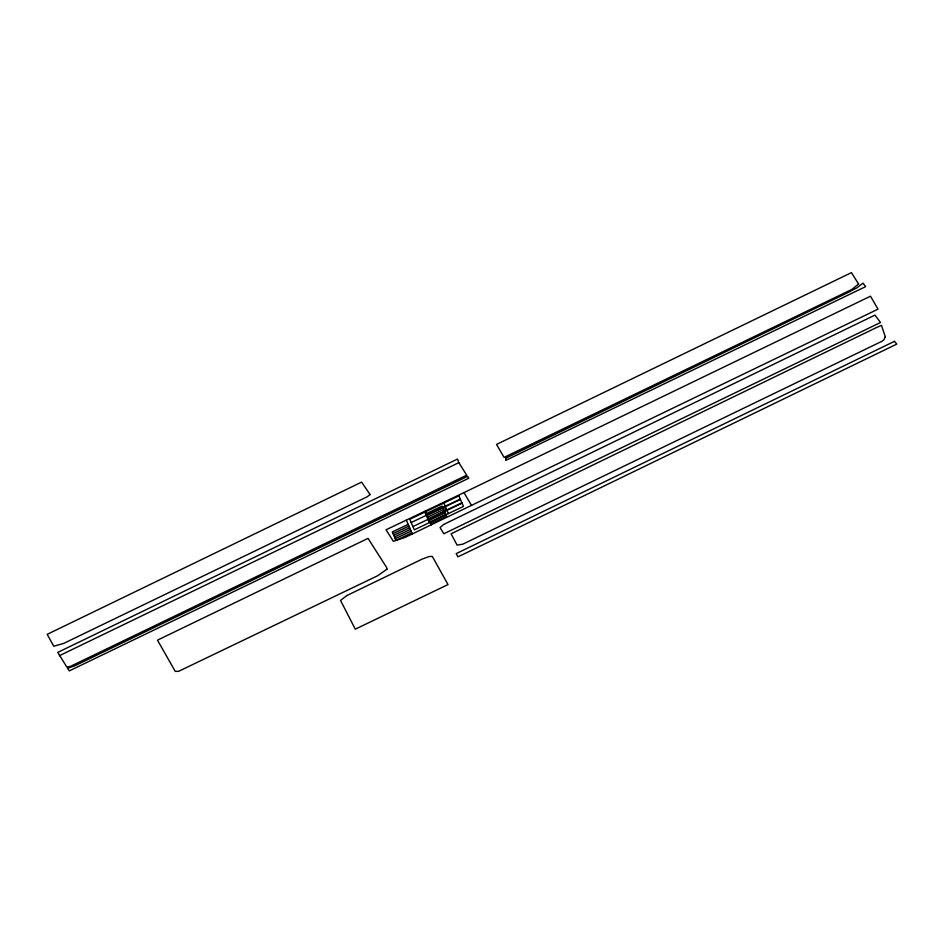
<?xml version="1.0" encoding="UTF-8"?>
<svg xmlns="http://www.w3.org/2000/svg" width="944" height="944" viewBox="0 0 944 944"><rect width="100%" height="100%" fill="white"/><g stroke="black" fill="none" stroke-linecap="round" stroke-linejoin="round"><path stroke-width="1.42" d="M59.425 655.679L458.831 462.654L466.702 475.162L70.505 666.346L66.812 667.066L57.773 652.398L457.51 459.044L458.831 462.654M463.976 492.615L870.521 296.192L878.003 309.16L404.834 537.549L393.341 541.301L386.037 529.785L463.976 492.615L471.563 505.488M426.428 513.619L442.264 506.067L446.606 516.215L430.783 523.767M411.183 522.528L460.306 499.093M408.162 524.368L392.326 531.92L395.949 540.369L411.785 532.829M427.16 515.318L442.984 507.766M460.448 499.435L444.624 506.987L446.075 510.362L461.899 502.81M393.046 533.608L408.882 526.068M427.88 517.005L443.715 509.453M393.778 535.307L409.613 527.755M428.6 518.693L444.435 511.141M412.917 526.587L462.041 503.152M394.498 536.994L410.333 529.442M429.331 520.38L445.155 512.84M395.229 538.682L411.053 531.13M430.051 522.079L445.887 514.527M443.845 503.034L448.376 513.583M425.331 511.046L431.243 524.864M424.847 512.085L429.378 522.646M406.333 520.109L412.28 533.974M505.807 458.182L505.713 460.412L865.613 286.634L862.993 283.153L857.211 287.625L849.104 292.003L505.807 458.182M885.271 336.725L883.903 339.84L881.661 341.421L462.784 544.181L457.073 545.101L451.079 533.808L876.988 327.308L881.46 325.35L885.271 336.725M858.568 284.026L851.995 289.36L504.072 457.392L496.544 444.423L851.453 272.615L858.568 284.026M386.969 569.185L377.659 575.734L178.581 671.326L175.242 671.385L157.495 640.15L368.042 538.363L386.639 567.509L386.969 569.185M443.597 524.498L440.046 527.566L443.81 533.773L880.516 322.494L874.958 315.095L443.597 524.498M370.083 494.538L367.275 496.733L63.791 643.36L53.796 646.239L47.2 634.344L361.599 482.113L370.083 494.538M346.79 595.581L340.536 600.455L355.286 629.176L448.022 584.572L432.305 556.429L429.178 556.512L422.322 559.025L346.79 595.581M894.464 341.339L456.164 553.644L457.911 556.795L462.466 554.694L896.8 344.088L894.464 341.339M467.516 476.401L74.47 665.933L67.496 668.317L69.337 670.877L468.861 478.195L467.516 476.401M458.914 495.848L409.79 519.271L414.31 529.832L463.445 506.409L458.914 495.848"/></g></svg>
